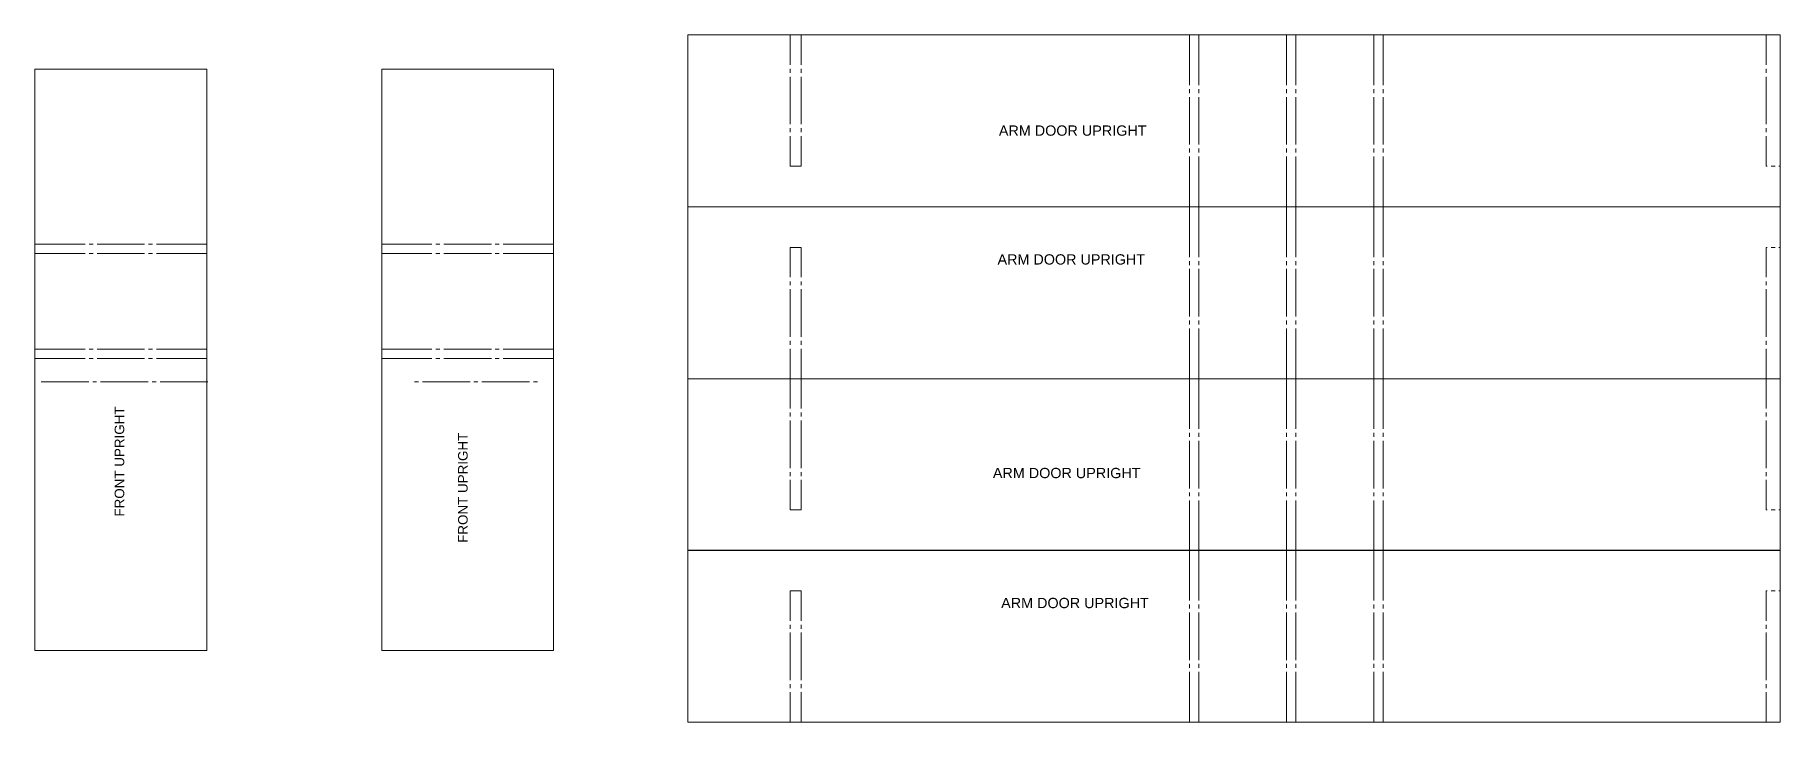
# Model space of a CAD drawing. Header units: millimetres. Extents: x 2332 to 2891, y 1781 to 2001.
import ezdxf

# ---------------------------------------------------------------- set-up
doc = ezdxf.new("R2010")
doc.units = ezdxf.units.MM
doc.styles.add('Arial0', font='arial.ttf', dxfattribs={"height": 3.959779})

msp = doc.modelspace()

# ---------------------------------------------------------------- linework, layer by layer
at = {"color": 7, "linetype": 'Continuous', "lineweight": 9, "true_color": 0x000007}
for p, q in [((2541.26, 2000.63), (2541.26, 1945.59)), ((2890.88, 2000.63), (2541.26, 2000.63)), ((2890.88, 1945.59), (2890.88, 2000.63)), ((2387.26, 1989.7), (2332.22, 1989.7)), ((2332.22, 1989.7), (2332.22, 1803.62)), ((2387.26, 1803.62), (2387.26, 1989.7)), ((2498.24, 1989.7), (2443.23, 1989.7)), ((2443.23, 1989.7), (2443.23, 1803.62)), ((2498.24, 1803.62), (2498.24, 1989.7)), ((2541.26, 1945.59), (2890.88, 1945.59)), ((2541.26, 1890.54), (2541.26, 1945.59)), ((2541.26, 1945.59), (2890.88, 1945.59)), ((2890.88, 1945.59), (2890.88, 1890.54)), ((2541.26, 1890.58), (2541.26, 1835.56)), ((2890.88, 1890.58), (2541.26, 1890.58)), ((2890.88, 1890.54), (2541.26, 1890.54)), ((2890.88, 1835.56), (2890.88, 1890.58)), ((2541.26, 1780.65), (2541.26, 1835.66)), ((2541.26, 1835.66), (2890.88, 1835.66)), ((2541.26, 1835.56), (2890.88, 1835.56)), ((2890.88, 1835.66), (2890.88, 1780.65)), ((2332.22, 1803.62), (2387.26, 1803.62)), ((2443.23, 1803.62), (2498.24, 1803.62)), ((2890.88, 1780.65), (2541.26, 1780.65))]:
    msp.add_line(p, q, dxfattribs=at)
at = {"color": 7, "linetype": 'Continuous', "lineweight": 20, "true_color": 0x000007}
for p, q in [((2349.43, 1889.53), (2334.18, 1889.53)), ((2351.96, 1889.53), (2350.71, 1889.53)), ((2368.49, 1889.53), (2353.24, 1889.53)), ((2371.02, 1889.53), (2369.76, 1889.53)), ((2387.54, 1889.53), (2372.29, 1889.53)), ((2453.72, 1889.53), (2454.99, 1889.53)), ((2456.27, 1889.53), (2471.5, 1889.53)), ((2472.77, 1889.53), (2474.05, 1889.53)), ((2475.32, 1889.53), (2490.55, 1889.53)), ((2491.83, 1889.53), (2493.1, 1889.53))]:
    msp.add_line(p, q, dxfattribs=at)
at = {"color": 7, "linetype": 'Continuous', "lineweight": 9, "true_color": 0x000007}
for points in [[(2574.04, 2000.63), (2574.04, 1991.07)], [(2577.55, 2000.63), (2577.55, 1991.07)], [(2701.8, 1984.56), (2701.8, 1999.81), (2701.8, 2000.63)], [(2704.81, 1984.56), (2704.81, 1999.81), (2704.81, 2000.63)], [(2732.83, 1984.56), (2732.83, 1999.81), (2732.83, 2000.63)], [(2735.84, 1984.56), (2735.84, 1999.81), (2735.84, 2000.63)], [(2760.84, 1984.56), (2760.84, 1999.81), (2760.84, 2000.63)], [(2763.86, 1984.56), (2763.86, 1999.81), (2763.86, 2000.63)], [(2837.36, 2000.63), (2852.71, 2000.63)], [(2853.96, 2000.63), (2855.22, 2000.63)], [(2856.51, 2000.63), (2871.76, 2000.63)], [(2873.02, 2000.63), (2874.28, 2000.63)], [(2875.57, 2000.63), (2890.82, 2000.63)], [(2886.38, 1991.07), (2886.38, 2000.63)], [(2890.82, 2000.63), (2890.88, 2000.63)], [(2890.88, 1991.07), (2890.88, 2000.63)], [(2574.04, 1989.78), (2574.04, 1988.53)], [(2577.55, 1989.78), (2577.55, 1988.53)], [(2886.38, 1988.53), (2886.38, 1989.78)], [(2890.88, 1988.53), (2890.88, 1989.78)], [(2574.04, 1987.24), (2574.04, 1972.02)], [(2577.55, 1987.24), (2577.55, 1972.02)], [(2701.8, 1982.01), (2701.8, 1983.3)], [(2704.81, 1982.01), (2704.81, 1983.3)], [(2732.83, 1982.01), (2732.83, 1983.3)], [(2735.84, 1982.01), (2735.84, 1983.3)], [(2760.84, 1982.01), (2760.84, 1983.3)], [(2763.86, 1982.01), (2763.86, 1983.3)], [(2886.38, 1972.02), (2886.38, 1987.24)], [(2890.88, 1972.02), (2890.88, 1987.24)], [(2701.8, 1965.5), (2701.8, 1980.75)], [(2704.81, 1965.5), (2704.81, 1980.75)], [(2732.83, 1965.5), (2732.83, 1980.75)], [(2735.84, 1965.5), (2735.84, 1980.75)], [(2760.84, 1965.5), (2760.84, 1980.75)], [(2763.86, 1965.5), (2763.86, 1980.75)], [(2574.04, 1970.73), (2574.04, 1969.47)], [(2574.04, 1968.18), (2574.04, 1958.62)], [(2577.55, 1970.73), (2577.55, 1969.47)], [(2577.55, 1968.18), (2577.55, 1958.62)], [(2886.38, 1969.47), (2886.38, 1970.73)], [(2886.38, 1958.62), (2886.38, 1968.18)], [(2890.88, 1969.47), (2890.88, 1970.73)], [(2890.88, 1958.62), (2890.88, 1968.18)], [(2701.8, 1962.96), (2701.8, 1964.25)], [(2701.8, 1945.59), (2701.8, 1961.7)], [(2704.81, 1962.96), (2704.81, 1964.25)], [(2704.81, 1945.59), (2704.81, 1961.7)], [(2732.83, 1962.96), (2732.83, 1964.25)], [(2732.83, 1945.59), (2732.83, 1961.7)], [(2735.84, 1962.96), (2735.84, 1964.25)], [(2735.84, 1945.59), (2735.84, 1961.7)], [(2760.84, 1962.96), (2760.84, 1964.25)], [(2760.84, 1945.59), (2760.84, 1961.7)], [(2763.86, 1962.96), (2763.86, 1964.25)], [(2763.86, 1945.59), (2763.86, 1961.7)], [(2577.55, 1958.62), (2574.04, 1958.62)], [(2886.71, 1958.62), (2886.38, 1958.62)], [(2889.26, 1958.62), (2888, 1958.62)], [(2890.88, 1958.62), (2890.52, 1958.62)], [(2701.8, 1945.59), (2701.8, 1929.51)], [(2704.81, 1945.59), (2704.81, 1929.51)], [(2732.83, 1945.59), (2732.83, 1929.51)], [(2735.84, 1945.59), (2735.84, 1929.51)], [(2760.84, 1945.59), (2760.84, 1929.51)], [(2763.86, 1945.59), (2763.86, 1929.51)], [(2577.55, 1932.59), (2574.04, 1932.59)], [(2574.04, 1923.03), (2574.04, 1932.59)], [(2577.55, 1923.03), (2577.55, 1932.59)], [(2701.8, 1928.25), (2701.8, 1926.96)], [(2704.81, 1928.25), (2704.81, 1926.96)], [(2732.83, 1928.25), (2732.83, 1926.96)], [(2735.84, 1928.25), (2735.84, 1926.96)], [(2760.84, 1928.25), (2760.84, 1926.96)], [(2763.86, 1928.25), (2763.86, 1926.96)], [(2886.71, 1932.59), (2886.38, 1932.59)], [(2886.38, 1932.59), (2886.38, 1923.03)], [(2889.26, 1932.59), (2888, 1932.59)], [(2890.88, 1932.59), (2890.52, 1932.59)], [(2890.88, 1932.59), (2890.88, 1923.03)], [(2701.8, 1925.71), (2701.8, 1910.46)], [(2704.81, 1925.71), (2704.81, 1910.46)], [(2732.83, 1925.71), (2732.83, 1910.46)], [(2735.84, 1925.71), (2735.84, 1910.46)], [(2760.84, 1925.71), (2760.84, 1910.46)], [(2763.86, 1925.71), (2763.86, 1910.46)], [(2574.04, 1920.48), (2574.04, 1921.74)], [(2574.04, 1903.97), (2574.04, 1919.19)], [(2577.55, 1920.48), (2577.55, 1921.74)], [(2577.55, 1903.97), (2577.55, 1919.19)], [(2886.38, 1921.74), (2886.38, 1920.48)], [(2886.38, 1919.19), (2886.38, 1903.97)], [(2890.88, 1921.74), (2890.88, 1920.48)], [(2890.88, 1919.19), (2890.88, 1903.97)], [(2701.8, 1909.2), (2701.8, 1907.91)], [(2701.8, 1906.65), (2701.8, 1891.4), (2701.8, 1890.54)], [(2704.81, 1909.2), (2704.81, 1907.91)], [(2704.81, 1906.65), (2704.81, 1891.4), (2704.81, 1890.54)], [(2732.83, 1909.2), (2732.83, 1907.91)], [(2732.83, 1906.65), (2732.83, 1891.4), (2732.83, 1890.54)], [(2735.84, 1909.2), (2735.84, 1907.91)], [(2735.84, 1906.65), (2735.84, 1891.4), (2735.84, 1890.54)], [(2760.84, 1909.2), (2760.84, 1907.91)], [(2760.84, 1906.65), (2760.84, 1891.4), (2760.84, 1890.54)], [(2763.86, 1909.2), (2763.86, 1907.91)], [(2763.86, 1906.65), (2763.86, 1891.4), (2763.86, 1890.54)], [(2574.04, 1901.43), (2574.04, 1902.68)], [(2574.04, 1890.54), (2574.04, 1900.14)], [(2577.55, 1901.43), (2577.55, 1902.68)], [(2577.55, 1890.54), (2577.55, 1900.14)], [(2886.38, 1902.68), (2886.38, 1901.43)], [(2886.38, 1900.14), (2886.38, 1890.54)], [(2890.88, 1902.68), (2890.88, 1901.43)], [(2890.88, 1900.14), (2890.88, 1890.54)], [(2574.04, 1890.58), (2574.04, 1881.02)], [(2577.55, 1890.58), (2577.55, 1881.02)], [(2701.8, 1874.5), (2701.8, 1889.75), (2701.8, 1890.58)], [(2704.81, 1874.5), (2704.81, 1889.75), (2704.81, 1890.58)], [(2732.83, 1874.5), (2732.83, 1889.75), (2732.83, 1890.58)], [(2735.84, 1874.5), (2735.84, 1889.75), (2735.84, 1890.58)], [(2760.84, 1874.5), (2760.84, 1889.75), (2760.84, 1890.58)], [(2763.86, 1874.5), (2763.86, 1889.75), (2763.86, 1890.58)], [(2837.36, 1890.58), (2852.71, 1890.58)], [(2837.36, 1890.54), (2852.71, 1890.54)], [(2853.96, 1890.58), (2855.22, 1890.58)], [(2853.96, 1890.54), (2855.22, 1890.54)], [(2856.51, 1890.58), (2871.76, 1890.58)], [(2856.51, 1890.54), (2871.76, 1890.54)], [(2873.02, 1890.58), (2874.28, 1890.58)], [(2873.02, 1890.54), (2874.28, 1890.54)], [(2875.57, 1890.58), (2890.82, 1890.58)], [(2875.57, 1890.54), (2890.82, 1890.54)], [(2886.38, 1881.02), (2886.38, 1890.58)], [(2890.82, 1890.58), (2890.88, 1890.58)], [(2890.82, 1890.54), (2890.88, 1890.54)], [(2890.88, 1881.02), (2890.88, 1890.58)], [(2574.04, 1879.73), (2574.04, 1878.47)], [(2574.04, 1877.21), (2574.04, 1861.96)], [(2577.55, 1879.73), (2577.55, 1878.47)], [(2577.55, 1877.21), (2577.55, 1861.96)], [(2886.38, 1878.47), (2886.38, 1879.73)], [(2886.38, 1861.96), (2886.38, 1877.21)], [(2890.88, 1878.47), (2890.88, 1879.73)], [(2890.88, 1861.96), (2890.88, 1877.21)], [(2701.8, 1871.99), (2701.8, 1873.24)], [(2704.81, 1871.99), (2704.81, 1873.24)], [(2732.83, 1871.99), (2732.83, 1873.24)], [(2735.84, 1871.99), (2735.84, 1873.24)], [(2760.84, 1871.99), (2760.84, 1873.24)], [(2763.86, 1871.99), (2763.86, 1873.24)], [(2701.8, 1855.45), (2701.8, 1870.7)], [(2704.81, 1855.45), (2704.81, 1870.7)], [(2732.83, 1855.45), (2732.83, 1870.7)], [(2735.84, 1855.45), (2735.84, 1870.7)], [(2760.84, 1855.45), (2760.84, 1870.7)], [(2763.86, 1855.45), (2763.86, 1870.7)], [(2574.04, 1860.67), (2574.04, 1859.42)], [(2577.55, 1860.67), (2577.55, 1859.42)], [(2886.38, 1859.42), (2886.38, 1860.67)], [(2890.88, 1859.42), (2890.88, 1860.67)], [(2574.04, 1858.16), (2574.04, 1848.57)], [(2577.55, 1858.16), (2577.55, 1848.57)], [(2886.38, 1848.57), (2886.38, 1858.16)], [(2890.88, 1848.57), (2890.88, 1858.16)], [(2701.8, 1852.93), (2701.8, 1854.19)], [(2701.8, 1835.56), (2701.8, 1851.64)], [(2704.81, 1852.93), (2704.81, 1854.19)], [(2704.81, 1835.56), (2704.81, 1851.64)], [(2732.83, 1852.93), (2732.83, 1854.19)], [(2732.83, 1835.56), (2732.83, 1851.64)], [(2735.84, 1852.93), (2735.84, 1854.19)], [(2735.84, 1835.56), (2735.84, 1851.64)], [(2760.84, 1852.93), (2760.84, 1854.19)], [(2760.84, 1835.56), (2760.84, 1851.64)], [(2763.86, 1852.93), (2763.86, 1854.19)], [(2763.86, 1835.56), (2763.86, 1851.64)], [(2577.55, 1848.57), (2574.04, 1848.57)], [(2886.71, 1848.57), (2886.38, 1848.57)], [(2889.26, 1848.57), (2888, 1848.57)], [(2890.88, 1848.57), (2890.52, 1848.57)], [(2701.8, 1835.66), (2701.8, 1819.59)], [(2704.81, 1835.66), (2704.81, 1819.59)], [(2732.83, 1835.66), (2732.83, 1819.59)], [(2735.84, 1835.66), (2735.84, 1819.59)], [(2760.84, 1835.66), (2760.84, 1819.59)], [(2763.86, 1835.66), (2763.86, 1819.59)], [(2577.55, 1822.66), (2574.04, 1822.66)], [(2574.04, 1813.1), (2574.04, 1822.66)], [(2577.55, 1813.1), (2577.55, 1822.66)], [(2886.71, 1822.66), (2886.38, 1822.66)], [(2886.38, 1822.66), (2886.38, 1813.1)], [(2889.26, 1822.66), (2888, 1822.66)], [(2890.88, 1822.66), (2890.52, 1822.66)], [(2890.88, 1822.66), (2890.88, 1813.1)], [(2701.8, 1818.33), (2701.8, 1817.04)], [(2701.8, 1815.78), (2701.8, 1800.53)], [(2704.81, 1818.33), (2704.81, 1817.04)], [(2704.81, 1815.78), (2704.81, 1800.53)], [(2732.83, 1818.33), (2732.83, 1817.04)], [(2732.83, 1815.78), (2732.83, 1800.53)], [(2735.84, 1818.33), (2735.84, 1817.04)], [(2735.84, 1815.78), (2735.84, 1800.53)], [(2760.84, 1818.33), (2760.84, 1817.04)], [(2760.84, 1815.78), (2760.84, 1800.53)], [(2763.86, 1818.33), (2763.86, 1817.04)], [(2763.86, 1815.78), (2763.86, 1800.53)], [(2574.04, 1810.56), (2574.04, 1811.81)], [(2577.55, 1810.56), (2577.55, 1811.81)], [(2886.38, 1811.81), (2886.38, 1810.56)], [(2890.88, 1811.81), (2890.88, 1810.56)], [(2574.04, 1794.05), (2574.04, 1809.3)], [(2577.55, 1794.05), (2577.55, 1809.3)], [(2886.38, 1809.3), (2886.38, 1794.05)], [(2890.88, 1809.3), (2890.88, 1794.05)], [(2701.8, 1799.28), (2701.8, 1797.99)], [(2704.81, 1799.28), (2704.81, 1797.99)], [(2732.83, 1799.28), (2732.83, 1797.99)], [(2735.84, 1799.28), (2735.84, 1797.99)], [(2760.84, 1799.28), (2760.84, 1797.99)], [(2763.86, 1799.28), (2763.86, 1797.99)], [(2701.8, 1796.73), (2701.8, 1781.48), (2701.8, 1780.65)], [(2704.81, 1796.73), (2704.81, 1781.48), (2704.81, 1780.65)], [(2732.83, 1796.73), (2732.83, 1781.48), (2732.83, 1780.65)], [(2735.84, 1796.73), (2735.84, 1781.48), (2735.84, 1780.65)], [(2760.84, 1796.73), (2760.84, 1781.48), (2760.84, 1780.65)], [(2763.86, 1796.73), (2763.86, 1781.48), (2763.86, 1780.65)], [(2574.04, 1791.5), (2574.04, 1792.76)], [(2574.04, 1780.65), (2574.04, 1790.25)], [(2577.55, 1791.5), (2577.55, 1792.76)], [(2577.55, 1780.65), (2577.55, 1790.25)], [(2886.38, 1792.76), (2886.38, 1791.5)], [(2886.38, 1790.25), (2886.38, 1780.65)], [(2890.88, 1792.76), (2890.88, 1791.5)], [(2890.88, 1790.25), (2890.88, 1780.65)], [(2837.36, 1780.65), (2852.71, 1780.65)], [(2853.96, 1780.65), (2855.22, 1780.65)], [(2856.51, 1780.65), (2871.76, 1780.65)], [(2873.02, 1780.65), (2874.28, 1780.65)], [(2875.57, 1780.65), (2890.82, 1780.65)], [(2890.82, 1780.65), (2890.88, 1780.65)]]:
    msp.add_lwpolyline(points, dxfattribs=at)
at = {"color": 7, "linetype": 'Continuous', "lineweight": 20, "true_color": 0x000007}
for points in [[(2332.22, 1933.68), (2348.29, 1933.68)], [(2349.55, 1933.68), (2350.82, 1933.68)], [(2352.1, 1933.68), (2367.35, 1933.68)], [(2368.6, 1933.68), (2369.88, 1933.68)], [(2371.15, 1933.68), (2386.4, 1933.68), (2387.24, 1933.68)], [(2443.22, 1933.68), (2459.29, 1933.68)], [(2460.55, 1933.68), (2461.82, 1933.68)], [(2463.1, 1933.68), (2478.35, 1933.68)], [(2479.6, 1933.68), (2480.88, 1933.68)], [(2482.15, 1933.68), (2497.4, 1933.68), (2498.24, 1933.68)], [(2332.22, 1930.66), (2348.29, 1930.66)], [(2349.55, 1930.66), (2350.82, 1930.66)], [(2352.1, 1930.66), (2367.35, 1930.66)], [(2368.6, 1930.66), (2369.88, 1930.66)], [(2371.15, 1930.66), (2386.4, 1930.66), (2387.24, 1930.66)], [(2443.22, 1930.66), (2459.29, 1930.66)], [(2460.55, 1930.66), (2461.82, 1930.66)], [(2463.1, 1930.66), (2478.35, 1930.66)], [(2479.6, 1930.66), (2480.88, 1930.66)], [(2482.15, 1930.66), (2497.4, 1930.66), (2498.24, 1930.66)], [(2332.22, 1900.05), (2348.29, 1900.05)], [(2349.55, 1900.05), (2350.82, 1900.05)], [(2352.1, 1900.05), (2367.35, 1900.05)], [(2368.6, 1900.05), (2369.88, 1900.05)], [(2371.15, 1900.05), (2386.4, 1900.05)], [(2386.4, 1900.05), (2387.24, 1900.05)], [(2443.22, 1900.05), (2459.29, 1900.05)], [(2460.55, 1900.05), (2461.82, 1900.05)], [(2463.1, 1900.05), (2478.35, 1900.05)], [(2479.6, 1900.05), (2480.88, 1900.05)], [(2482.15, 1900.05), (2497.4, 1900.05)], [(2497.4, 1900.05), (2498.24, 1900.05)], [(2332.22, 1897.04), (2348.29, 1897.04)], [(2349.55, 1897.04), (2350.82, 1897.04)], [(2352.1, 1897.04), (2367.35, 1897.04)], [(2368.6, 1897.04), (2369.88, 1897.04)], [(2371.15, 1897.04), (2386.4, 1897.04), (2387.24, 1897.04)], [(2443.22, 1897.04), (2459.29, 1897.04)], [(2460.55, 1897.04), (2461.82, 1897.04)], [(2463.1, 1897.04), (2478.35, 1897.04)], [(2479.6, 1897.04), (2480.88, 1897.04)], [(2482.15, 1897.04), (2497.4, 1897.04), (2498.24, 1897.04)]]:
    msp.add_lwpolyline(points, dxfattribs=at)

# ---------------------------------------------------------------- texts
at = {"color": 7, "true_color": 0x000007, "style": 'Arial0'}
for height, p in [(3.2924, (2640.8, 1968.36)), (3.2901, (2640.37, 1927.12)), (3.2924, (2638.88, 1858.74)), (3.2925, (2641.53, 1817.13))]:
    msp.add_text('ARM DOOR UPRIGHT', height=height, dxfattribs=at).set_placement(p)
for p in [(2360.81, 1846.44), (2470.75, 1838.04)]:
    msp.add_text('FRONT UPRIGHT', height=3.0695, rotation=90, dxfattribs=at).set_placement(p)

doc.saveas('drawing.dxf')
